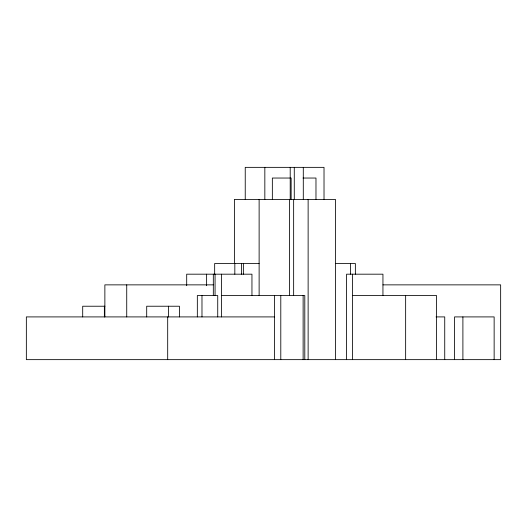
<?xml version="1.0" encoding="UTF-8"?>
<svg xmlns="http://www.w3.org/2000/svg" width="527" height="527" viewBox="0 0 527 527"><rect width="100%" height="100%" fill="white"/><g stroke="black" fill="none" stroke-linecap="round" stroke-linejoin="round"><path stroke-width="0.79" d="M303.032 178.04L315.976 178.04L315.976 199.404M259.126 263.5L214.66 263.5L214.66 274.185M335.337 263.5L355.369 263.5L355.369 274.185M213.323 284.863L104.866 284.863L104.866 316.911M382.951 284.863L500.65 284.863L500.65 359.645L26.35 359.645L26.35 316.911L274.448 316.911M221.603 295.548L304.797 295.548L304.797 359.645M352.497 295.548L436.554 295.548L436.554 359.645M104.952 306.227L82.699 306.227L82.699 316.911M436.033 316.911L444.735 316.911L444.735 359.645M494.142 359.645L494.142 316.911L454.551 316.911L454.551 359.645M462.897 316.911L462.897 359.645M405.645 295.548L405.645 359.645M382.945 295.548L382.945 274.185L346.588 274.185L346.588 359.645M352.497 274.185L352.497 359.645M350.56 263.5L350.56 274.185M335.442 359.645L335.442 199.404L234.39 199.404L234.39 263.5M324.019 199.404L324.019 167.355L245.239 167.355L245.239 199.404M308.13 199.404L308.13 359.645M303.295 167.355L303.295 199.404M303.124 295.548L303.124 359.645M294.277 167.355L294.277 199.404M293.644 199.404L293.644 295.548M291.141 199.404L291.141 178.04L272.347 178.04L272.347 199.404M290.206 167.355L290.206 199.404M289.54 199.404L289.54 295.548M280.792 295.548L280.792 359.645M274.448 295.548L274.448 359.645M264.837 167.355L264.837 199.404M259.126 199.404L259.126 295.548M251.952 295.548L251.952 274.185L186.69 274.185L186.69 285.687M243.369 263.5L243.369 274.185M241.399 263.5L241.399 274.185M234.825 263.5L234.825 274.185M221.603 274.185L221.603 316.911M217.73 316.911L217.73 295.548L197.335 295.548L197.335 316.911M215.062 274.185L215.062 295.548M213.323 274.185L213.323 295.548M206.617 274.185L206.617 285.687M201.979 295.548L201.979 316.911M179.443 316.911L179.443 306.227L146.697 306.227L146.697 316.911M168.396 306.227L168.396 316.911M167.691 316.911L167.691 359.645M126.73 284.863L126.73 316.911M104.366 306.227L104.366 316.911"/></g></svg>
